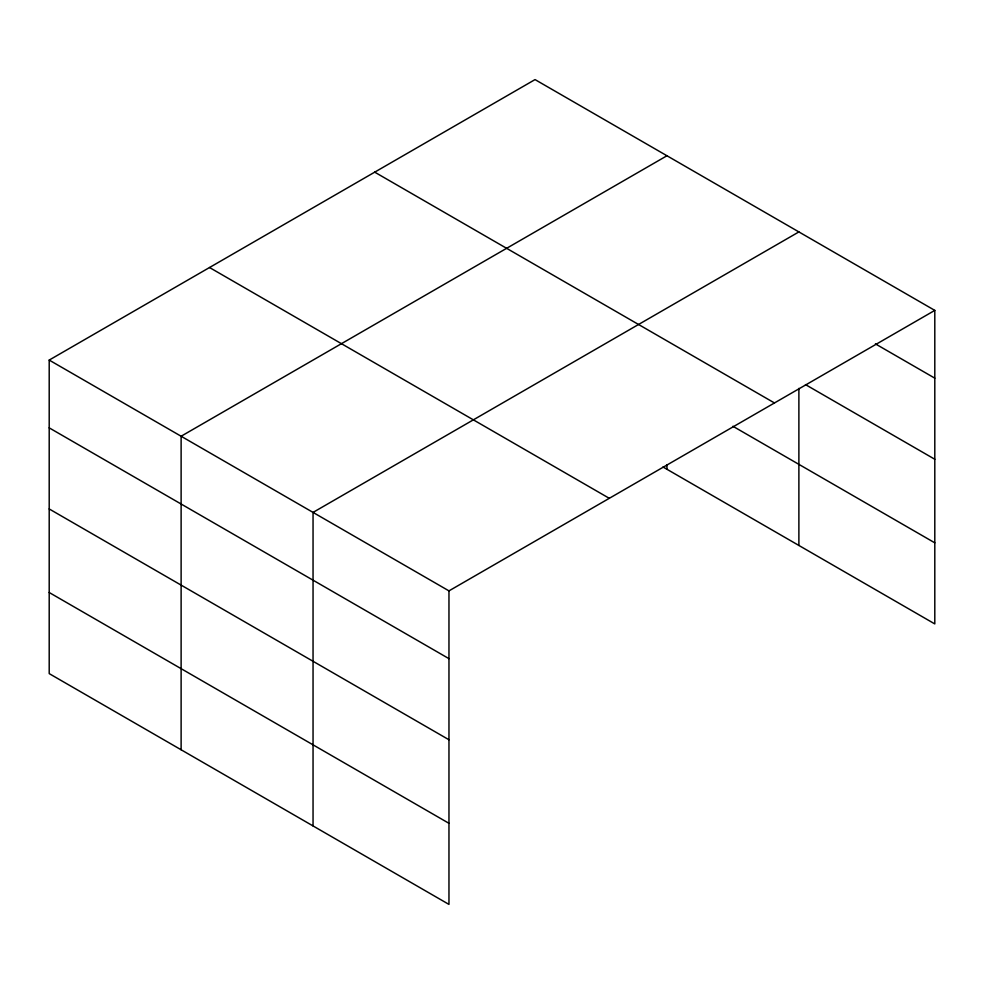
<?xml version="1.0" encoding="UTF-8"?>
<svg xmlns="http://www.w3.org/2000/svg" width="984" height="984" viewBox="0 0 984 984"><rect width="100%" height="100%" fill="white"/><g stroke="black" fill="none" stroke-linecap="round" stroke-linejoin="round"><path stroke-width="1.48" d="M934.8 310.39L535.038 79.593L49.2 360.082L49.2 673.609L448.962 904.407L448.962 590.88L934.8 310.39L934.8 623.918L662.995 466.994M666.955 155.755L181.118 436.244L181.118 749.771M798.885 231.917L313.047 512.406L313.047 825.933M875.416 343.883L934.8 378.163M805.478 384.596L934.8 459.257M374.707 172.151L774.469 402.96M732.92 426.269L934.8 542.824M209.53 267.525L609.293 498.322M49.2 360.082L448.962 590.88M49.2 427.856L448.962 658.653M49.2 508.949L448.962 739.759M49.2 592.503L448.962 823.313M798.885 388.385L798.885 545.443M666.955 464.694L666.955 469.282"/></g></svg>
